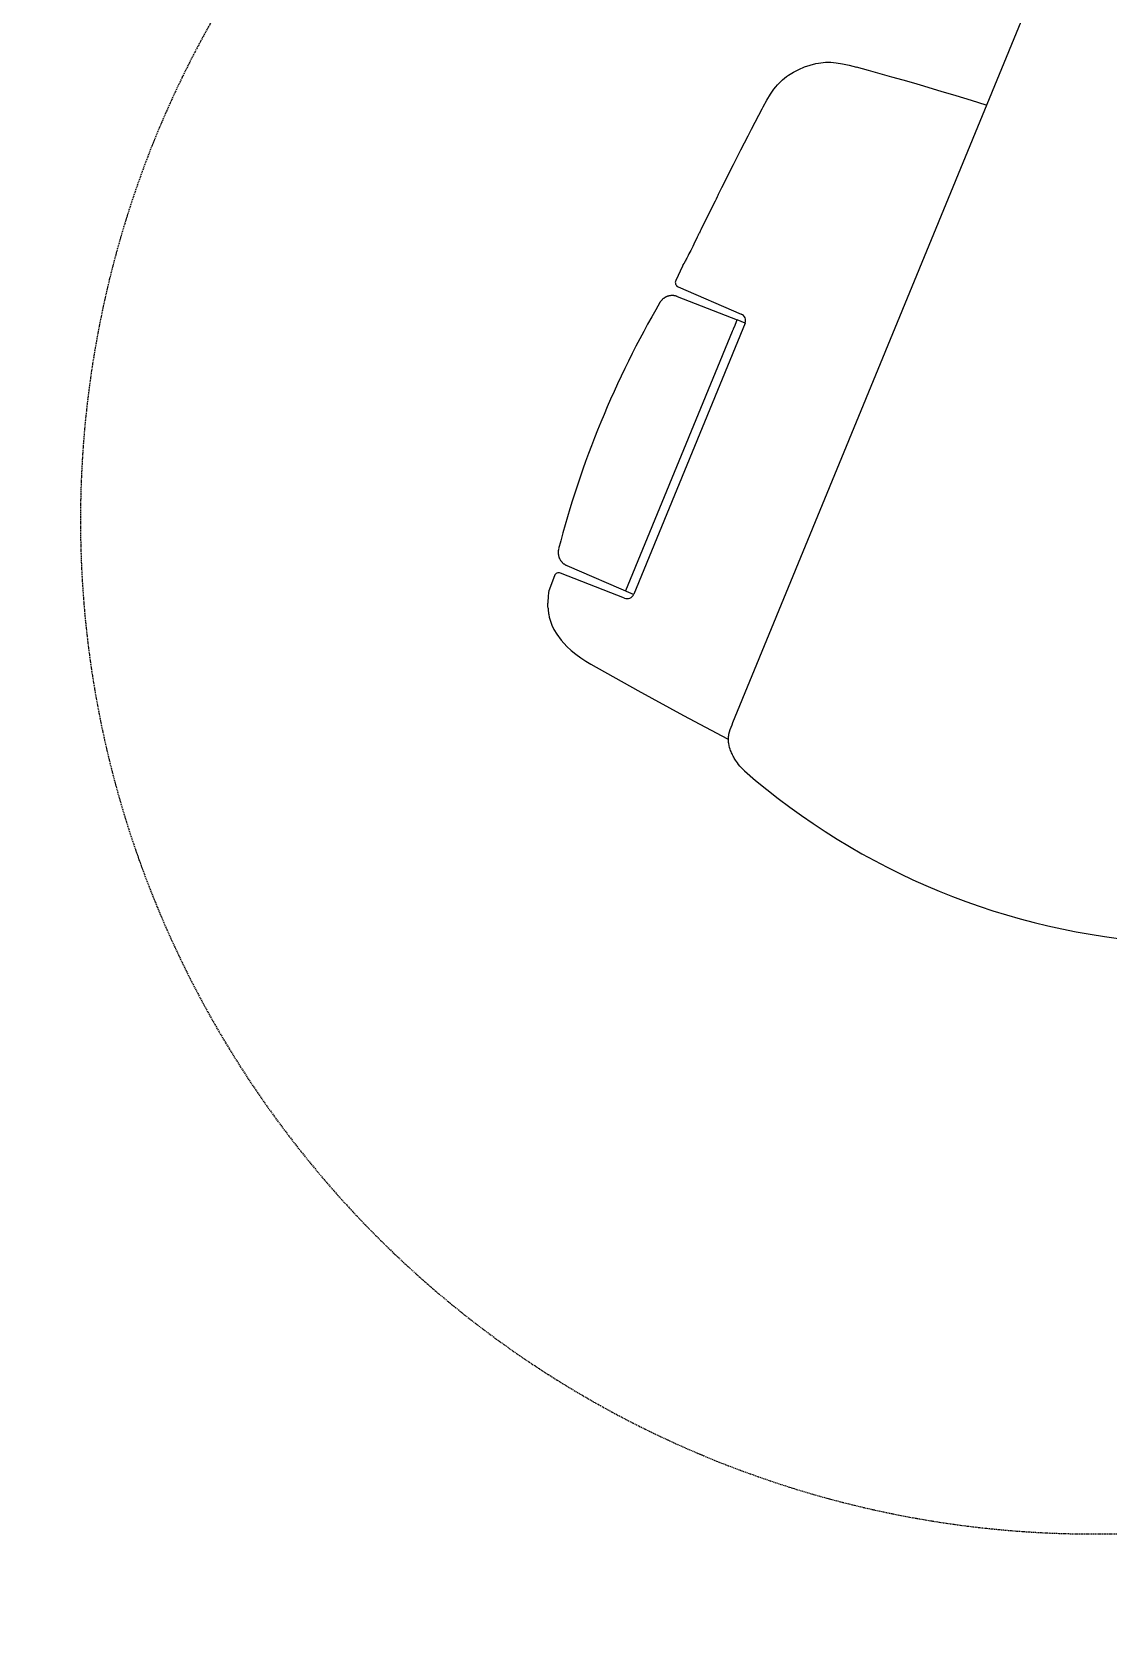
# Model space of a CAD drawing. Header units: millimetres. Extents: x -6176 to 11988, y -1403 to 10916.
# Drawn here: x -4810 to -4354, y 492 to 1170 of the extents above; entities that cross this region are included whole.
import ezdxf

# ---------------------------------------------------------------- set-up
doc = ezdxf.new("R2010")
doc.units = ezdxf.units.MM
doc.linetypes.add('DASHED', pattern=[0.75, 0.5, -0.25])

# ---------------------------------------------------------------- blocks, each defined once
blk = doc.blocks.new('0125')
at = {"color": 0, "linetype": 'DASHED'}
blk.add_ellipse((0, 0), major_axis=(-163.41, -397.41), ratio=1, start_param=3.686045, end_param=8.850473, dxfattribs=at)
at = {"color": 0}
for points in [[(-153.03, -85.81), (-153.03, -85.81), (58.62, 428.92), (58.62, 428.92)], [(-167.6, 121.07), (-167.6, 121.07), (-167.33, 121.62), (-167.33, 121.62)], [(-173.8, 108.74), (-173.8, 108.74), (-173.77, 108.79), (-173.77, 108.79)], [(-174.49, 107.62), (-174.49, 107.62), (-177.3, 101.55), (-177.3, 101.55)], [(-174.44, 107.71), (-174.44, 107.71), (-174.49, 107.62), (-174.49, 107.62)], [(-174.33, 107.92), (-174.33, 107.92), (-174.44, 107.71), (-174.44, 107.71)], [(-174.22, 108.12), (-174.22, 108.12), (-174.33, 107.92), (-174.33, 107.92)], [(-176.28, 98.87), (-176.28, 98.87), (-149.49, 87.31), (-149.49, 87.31)], [(-184.02, 92.18), (-202.85, 60.02), (-217.71, 23.89), (-226.95, -12.21)], [(-176.64, 94.74), (-176.64, 94.74), (-151.21, 84.8), (-151.21, 84.8)], [(-147.91, 83.41), (-147.91, 83.41), (-195.13, -31.42), (-195.13, -31.42)], [(-152.48, 81.97), (-152.48, 81.97), (-152.48, 81.96), (-152.48, 81.96)], [(-152.39, 81.92), (-152.39, 81.92), (-152.42, 81.94), (-152.42, 81.94)], [(-152.39, 81.92), (-152.39, 81.92), (-151.21, 84.8), (-151.21, 84.8)], [(-147.88, 83.5), (-147.88, 83.5), (-151.21, 84.8), (-151.21, 84.8)], [(-147.91, 83.41), (-147.29, 84.93), (-147.99, 86.66), (-149.49, 87.31)], [(-198.4, -29.79), (-198.4, -29.79), (-153.21, 80.1), (-153.21, 80.1)], [(-195.16, -31.5), (-195.16, -31.5), (-223.36, -19.33), (-223.36, -19.33)], [(-228.76, -23.64), (-228.76, -23.64), (-231.06, -30.03), (-231.06, -30.03)], [(-198.99, -33.07), (-198.99, -33.07), (-226.15, -22.46), (-226.15, -22.46)], [(-231.42, -32.92), (-231.42, -32.92), (-231.44, -33.27), (-231.44, -33.27)], [(-231.34, -31.76), (-231.34, -31.76), (-231.42, -32.87), (-231.42, -32.87)], [(-231.42, -32.88), (-231.42, -32.88), (-231.42, -32.93), (-231.42, -32.93)], [(-231.31, -31.3), (-231.31, -31.3), (-231.34, -31.76), (-231.34, -31.76)], [(-231.28, -30.94), (-231.28, -30.94), (-231.28, -30.99), (-231.28, -30.99)], [(-231.25, -30.73), (-231.25, -30.73), (-231.27, -30.91), (-231.27, -30.91)], [(-231.27, -30.91), (-231.27, -30.91), (-231.27, -30.92), (-231.27, -30.92)], [(-231.2, -30.51), (-231.2, -30.51), (-231.25, -30.73), (-231.25, -30.73)], [(-198.99, -33.07), (-197.47, -33.67), (-195.75, -32.93), (-195.13, -31.42)], [(-197.26, -27.21), (-197.26, -27.21), (-197.29, -27.2), (-197.29, -27.2)], [(-231.51, -35.18), (-231.51, -35.18), (-231.51, -35.22), (-231.51, -35.22)], [(-214.68, -60.26), (-214.68, -60.26), (-213.95, -60.69), (-213.95, -60.69)], [(-213.95, -60.69), (-213.95, -60.69), (-213.23, -61.11), (-213.23, -61.11)], [(-148.08, -106.34), (-98.71, -149.35), (-36.55, -174.91), (28.79, -179.06)]]:
    blk.add_open_spline(points, degree=3, dxfattribs=at)
for points, knots in [([(-140.31, 174.88), (-140.31, 174.88), (-140.2, 175.09), (-140.2, 175.09), (-140.2, 175.09), (-140.2, 175.09), (-138.63, 177.99), (-138.63, 177.99), (-138.63, 177.99), (-138.63, 177.99), (-137.12, 180.52), (-137.12, 180.52), (-137.12, 180.52), (-137.12, 180.52), (-135.64, 182.65), (-135.64, 182.65), (-135.64, 182.65), (-135.64, 182.65), (-134.89, 183.6), (-134.89, 183.6), (-134.89, 183.6), (-134.89, 183.6), (-134.2, 184.41), (-134.2, 184.41), (-134.2, 184.41), (-134.2, 184.41), (-133.45, 185.22), (-133.45, 185.22), (-133.45, 185.22), (-133.45, 185.22), (-132.75, 185.91), (-132.75, 185.91), (-132.75, 185.91), (-132.75, 185.91), (-131.97, 186.63), (-131.97, 186.63), (-131.97, 186.63), (-131.97, 186.63), (-131.21, 187.26), (-131.21, 187.26), (-131.21, 187.26), (-131.21, 187.26), (-130.33, 187.94), (-130.33, 187.94), (-130.33, 187.94), (-130.33, 187.94), (-129.46, 188.56), (-129.46, 188.56), (-129.46, 188.56), (-129.46, 188.56), (-127.42, 189.82), (-127.42, 189.82)], [0, 0, 0, 0, 0.076923, 0.076923, 0.076923, 0.076923, 0.153846, 0.153846, 0.153846, 0.153846, 0.230769, 0.230769, 0.230769, 0.230769, 0.307692, 0.307692, 0.307692, 0.307692, 0.384615, 0.384615, 0.384615, 0.384615, 0.461538, 0.461538, 0.461538, 0.461538, 0.538462, 0.538462, 0.538462, 0.538462, 0.615385, 0.615385, 0.615385, 0.615385, 0.692308, 0.692308, 0.692308, 0.692308, 0.769231, 0.769231, 0.769231, 0.769231, 0.846154, 0.846154, 0.846154, 0.846154, 0.923077, 0.923077, 0.923077, 0.923077, 1, 1, 1, 1]), ([(-127.42, 189.82), (-127.42, 189.82), (-125.14, 191.01), (-125.14, 191.01), (-125.14, 191.01), (-125.14, 191.01), (-122.72, 192.04), (-122.72, 192.04), (-122.72, 192.04), (-122.72, 192.04), (-120.29, 192.87), (-120.29, 192.87), (-120.29, 192.87), (-120.29, 192.87), (-117.96, 193.47), (-117.96, 193.47), (-117.96, 193.47), (-117.96, 193.47), (-116.82, 193.68), (-116.82, 193.68), (-116.82, 193.68), (-116.82, 193.68), (-115.8, 193.83), (-115.8, 193.83), (-115.8, 193.83), (-115.8, 193.83), (-114.72, 193.95), (-114.72, 193.95), (-114.72, 193.95), (-114.72, 193.95), (-113.73, 194.02), (-113.73, 194.02), (-113.73, 194.02), (-113.73, 194.02), (-112.63, 194.04), (-112.63, 194.04), (-112.63, 194.04), (-112.63, 194.04), (-111.59, 194.02), (-111.59, 194.02), (-111.59, 194.02), (-111.59, 194.02), (-109.26, 193.84), (-109.26, 193.84), (-109.26, 193.84), (-109.26, 193.84), (-106.63, 193.42), (-106.63, 193.42), (-106.63, 193.42), (-106.63, 193.42), (-103.69, 192.76), (-103.69, 192.76), (-103.69, 192.76), (-103.69, 192.76), (-100.68, 191.97), (-100.68, 191.97)], [0, 0, 0, 0, 0.071429, 0.071429, 0.071429, 0.071429, 0.142857, 0.142857, 0.142857, 0.142857, 0.214286, 0.214286, 0.214286, 0.214286, 0.285714, 0.285714, 0.285714, 0.285714, 0.357143, 0.357143, 0.357143, 0.357143, 0.428571, 0.428571, 0.428571, 0.428571, 0.5, 0.5, 0.5, 0.5, 0.571429, 0.571429, 0.571429, 0.571429, 0.642857, 0.642857, 0.642857, 0.642857, 0.714286, 0.714286, 0.714286, 0.714286, 0.785714, 0.785714, 0.785714, 0.785714, 0.857143, 0.857143, 0.857143, 0.857143, 0.928571, 0.928571, 0.928571, 0.928571, 1, 1, 1, 1]), ([(-64.79, 181.68), (-64.79, 181.68), (-68.05, 182.66), (-68.05, 182.66), (-68.05, 182.66), (-68.05, 182.66), (-72.08, 183.85), (-72.08, 183.85), (-72.08, 183.85), (-72.08, 183.85), (-76.38, 185.11), (-76.38, 185.11), (-76.38, 185.11), (-76.38, 185.11), (-80.88, 186.41), (-80.88, 186.41), (-80.88, 186.41), (-80.88, 186.41), (-85.6, 187.76), (-85.6, 187.76), (-85.6, 187.76), (-85.6, 187.76), (-90.55, 189.16), (-90.55, 189.16), (-90.55, 189.16), (-90.55, 189.16), (-95.63, 190.58), (-95.63, 190.58), (-95.63, 190.58), (-95.63, 190.58), (-100.68, 191.97), (-100.68, 191.97)], [0, 0, 0, 0, 0.125, 0.125, 0.125, 0.125, 0.25, 0.25, 0.25, 0.25, 0.375, 0.375, 0.375, 0.375, 0.5, 0.5, 0.5, 0.5, 0.625, 0.625, 0.625, 0.625, 0.75, 0.75, 0.75, 0.75, 0.875, 0.875, 0.875, 0.875, 1, 1, 1, 1]), ([(-45.66, 175.83), (-45.66, 175.83), (-51.94, 177.78), (-51.94, 177.78), (-51.94, 177.78), (-51.94, 177.78), (-58.35, 179.74), (-58.35, 179.74), (-58.35, 179.74), (-58.35, 179.74), (-64.79, 181.68), (-64.79, 181.68)], [0, 0, 0, 0, 0.333333, 0.333333, 0.333333, 0.333333, 0.666667, 0.666667, 0.666667, 0.666667, 1, 1, 1, 1]), ([(-159.34, 137.79), (-159.34, 137.79), (-157.72, 141.01), (-157.72, 141.01), (-157.72, 141.01), (-157.72, 141.01), (-156.1, 144.24), (-156.1, 144.24), (-156.1, 144.24), (-156.1, 144.24), (-154.48, 147.46), (-154.48, 147.46), (-154.48, 147.46), (-154.48, 147.46), (-152.85, 150.68), (-152.85, 150.68), (-152.85, 150.68), (-152.85, 150.68), (-151.24, 153.83), (-151.24, 153.83), (-151.24, 153.83), (-151.24, 153.83), (-149.67, 156.9), (-149.67, 156.9), (-149.67, 156.9), (-149.67, 156.9), (-148.14, 159.88), (-148.14, 159.88), (-148.14, 159.88), (-148.14, 159.88), (-146.63, 162.79), (-146.63, 162.79), (-146.63, 162.79), (-146.63, 162.79), (-145.13, 165.68), (-145.13, 165.68), (-145.13, 165.68), (-145.13, 165.68), (-143.6, 168.61), (-143.6, 168.61), (-143.6, 168.61), (-143.6, 168.61), (-142.07, 171.54), (-142.07, 171.54), (-142.07, 171.54), (-142.07, 171.54), (-140.6, 174.33), (-140.6, 174.33), (-140.6, 174.33), (-140.6, 174.33), (-140.31, 174.88), (-140.31, 174.88)], [0, 0, 0, 0, 0.076923, 0.076923, 0.076923, 0.076923, 0.153846, 0.153846, 0.153846, 0.153846, 0.230769, 0.230769, 0.230769, 0.230769, 0.307692, 0.307692, 0.307692, 0.307692, 0.384615, 0.384615, 0.384615, 0.384615, 0.461538, 0.461538, 0.461538, 0.461538, 0.538462, 0.538462, 0.538462, 0.538462, 0.615385, 0.615385, 0.615385, 0.615385, 0.692308, 0.692308, 0.692308, 0.692308, 0.769231, 0.769231, 0.769231, 0.769231, 0.846154, 0.846154, 0.846154, 0.846154, 0.923077, 0.923077, 0.923077, 0.923077, 1, 1, 1, 1]), ([(-159.34, 137.79), (-159.34, 137.79), (-159.77, 136.93), (-159.77, 136.93), (-159.77, 136.93), (-159.77, 136.93), (-160.19, 136.07), (-160.19, 136.07), (-160.19, 136.07), (-160.19, 136.07), (-160.61, 135.23), (-160.61, 135.23)], [0, 0, 0, 0, 0.333333, 0.333333, 0.333333, 0.333333, 0.666667, 0.666667, 0.666667, 0.666667, 1, 1, 1, 1]), ([(-160.61, 135.23), (-160.61, 135.23), (-162.15, 132.13), (-162.15, 132.13), (-162.15, 132.13), (-162.15, 132.13), (-166.68, 122.96), (-166.68, 122.96)], [0, 0, 0, 0, 0.5, 0.5, 0.5, 0.5, 1, 1, 1, 1]), ([(-166.68, 122.96), (-166.68, 122.96), (-166.9, 122.5), (-166.9, 122.5), (-166.9, 122.5), (-166.9, 122.5), (-167.12, 122.06), (-167.12, 122.06), (-167.12, 122.06), (-167.12, 122.06), (-167.33, 121.62), (-167.33, 121.62)], [0, 0, 0, 0, 0.333333, 0.333333, 0.333333, 0.333333, 0.666667, 0.666667, 0.666667, 0.666667, 1, 1, 1, 1]), ([(-167.6, 121.07), (-167.6, 121.07), (-168.16, 119.93), (-168.16, 119.93), (-168.16, 119.93), (-168.16, 119.93), (-168.68, 118.89), (-168.68, 118.89), (-168.68, 118.89), (-168.68, 118.89), (-169.17, 117.88), (-169.17, 117.88), (-169.17, 117.88), (-169.17, 117.88), (-169.65, 116.91), (-169.65, 116.91), (-169.65, 116.91), (-169.65, 116.91), (-170.1, 115.98), (-170.1, 115.98), (-170.1, 115.98), (-170.1, 115.98), (-170.54, 115.11), (-170.54, 115.11), (-170.54, 115.11), (-170.54, 115.11), (-170.95, 114.28), (-170.95, 114.28), (-170.95, 114.28), (-170.95, 114.28), (-171.34, 113.51), (-171.34, 113.51), (-171.34, 113.51), (-171.34, 113.51), (-171.69, 112.79), (-171.69, 112.79), (-171.69, 112.79), (-171.69, 112.79), (-172.02, 112.13), (-172.02, 112.13), (-172.02, 112.13), (-172.02, 112.13), (-172.32, 111.54), (-172.32, 111.54), (-172.32, 111.54), (-172.32, 111.54), (-172.59, 111.01), (-172.59, 111.01), (-172.59, 111.01), (-172.59, 111.01), (-172.83, 110.55), (-172.83, 110.55), (-172.83, 110.55), (-172.83, 110.55), (-173.04, 110.14), (-173.04, 110.14), (-173.04, 110.14), (-173.04, 110.14), (-173.23, 109.79), (-173.23, 109.79), (-173.23, 109.79), (-173.23, 109.79), (-173.38, 109.5), (-173.38, 109.5), (-173.38, 109.5), (-173.38, 109.5), (-173.52, 109.24), (-173.52, 109.24), (-173.52, 109.24), (-173.52, 109.24), (-173.64, 109.03), (-173.64, 109.03), (-173.64, 109.03), (-173.64, 109.03), (-173.73, 108.86), (-173.73, 108.86), (-173.73, 108.86), (-173.73, 108.86), (-173.82, 108.71), (-173.82, 108.71), (-173.82, 108.71), (-173.82, 108.71), (-173.86, 108.64), (-173.86, 108.64)], [0, 0, 0, 0, 0.047619, 0.047619, 0.047619, 0.047619, 0.095238, 0.095238, 0.095238, 0.095238, 0.142857, 0.142857, 0.142857, 0.142857, 0.190476, 0.190476, 0.190476, 0.190476, 0.238095, 0.238095, 0.238095, 0.238095, 0.285714, 0.285714, 0.285714, 0.285714, 0.333333, 0.333333, 0.333333, 0.333333, 0.380952, 0.380952, 0.380952, 0.380952, 0.428571, 0.428571, 0.428571, 0.428571, 0.47619, 0.47619, 0.47619, 0.47619, 0.52381, 0.52381, 0.52381, 0.52381, 0.571429, 0.571429, 0.571429, 0.571429, 0.619048, 0.619048, 0.619048, 0.619048, 0.666667, 0.666667, 0.666667, 0.666667, 0.714286, 0.714286, 0.714286, 0.714286, 0.761905, 0.761905, 0.761905, 0.761905, 0.809524, 0.809524, 0.809524, 0.809524, 0.857143, 0.857143, 0.857143, 0.857143, 0.904762, 0.904762, 0.904762, 0.904762, 0.952381, 0.952381, 0.952381, 0.952381, 1, 1, 1, 1]), ([(-173.99, 108.43), (-173.99, 108.43), (-174.09, 108.29), (-174.09, 108.29), (-174.09, 108.29), (-174.09, 108.29), (-174.22, 108.12), (-174.22, 108.12)], [0, 0, 0, 0, 0.5, 0.5, 0.5, 0.5, 1, 1, 1, 1]), ([(-174.12, 108.22), (-174.12, 108.22), (-174.02, 108.37), (-174.02, 108.37), (-174.02, 108.37), (-174.02, 108.37), (-173.95, 108.48), (-173.95, 108.48), (-173.95, 108.48), (-173.95, 108.48), (-173.88, 108.6), (-173.88, 108.6), (-173.88, 108.6), (-173.88, 108.6), (-173.8, 108.74), (-173.8, 108.74)], [0, 0, 0, 0, 0.25, 0.25, 0.25, 0.25, 0.5, 0.5, 0.5, 0.5, 0.75, 0.75, 0.75, 0.75, 1, 1, 1, 1]), ([(-173.94, 108.51), (-173.94, 108.51), (-173.99, 108.44), (-173.99, 108.44), (-173.99, 108.44), (-173.99, 108.44), (-173.98, 108.45), (-173.98, 108.45)], [0, 0, 0, 0, 0.5, 0.5, 0.5, 0.5, 1, 1, 1, 1]), ([(-173.86, 108.64), (-173.86, 108.64), (-173.88, 108.6), (-173.88, 108.6), (-173.88, 108.6), (-173.88, 108.6), (-173.94, 108.51), (-173.94, 108.51)], [0, 0, 0, 0, 0.5, 0.5, 0.5, 0.5, 1, 1, 1, 1]), ([(-173.77, 108.79), (-173.77, 108.79), (-173.71, 108.9), (-173.71, 108.9), (-173.71, 108.9), (-173.71, 108.9), (-173.68, 108.95), (-173.68, 108.95)], [0, 0, 0, 0, 0.5, 0.5, 0.5, 0.5, 1, 1, 1, 1]), ([(-176.64, 94.74), (-176.64, 94.74), (-176.82, 94.81), (-176.82, 94.81), (-176.82, 94.81), (-176.82, 94.81), (-177, 94.87), (-177, 94.87), (-177, 94.87), (-177, 94.87), (-177.18, 94.92), (-177.18, 94.92), (-177.18, 94.92), (-177.18, 94.92), (-177.37, 94.97), (-177.37, 94.97), (-177.37, 94.97), (-177.37, 94.97), (-177.55, 95.02), (-177.55, 95.02), (-177.55, 95.02), (-177.55, 95.02), (-177.74, 95.05), (-177.74, 95.05), (-177.74, 95.05), (-177.74, 95.05), (-177.93, 95.09), (-177.93, 95.09), (-177.93, 95.09), (-177.93, 95.09), (-178.11, 95.11), (-178.11, 95.11), (-178.11, 95.11), (-178.11, 95.11), (-178.3, 95.13), (-178.3, 95.13), (-178.3, 95.13), (-178.3, 95.13), (-178.49, 95.14), (-178.49, 95.14), (-178.49, 95.14), (-178.49, 95.14), (-178.68, 95.15), (-178.68, 95.15), (-178.68, 95.15), (-178.68, 95.15), (-178.87, 95.15), (-178.87, 95.15), (-178.87, 95.15), (-178.87, 95.15), (-179.06, 95.15), (-179.06, 95.15), (-179.06, 95.15), (-179.06, 95.15), (-179.25, 95.14), (-179.25, 95.14), (-179.25, 95.14), (-179.25, 95.14), (-179.44, 95.12), (-179.44, 95.12), (-179.44, 95.12), (-179.44, 95.12), (-179.63, 95.1), (-179.63, 95.1), (-179.63, 95.1), (-179.63, 95.1), (-179.82, 95.07), (-179.82, 95.07), (-179.82, 95.07), (-179.82, 95.07), (-180, 95.04), (-180, 95.04), (-180, 95.04), (-180, 95.04), (-180.19, 95), (-180.19, 95), (-180.19, 95), (-180.19, 95), (-180.37, 94.95), (-180.37, 94.95), (-180.37, 94.95), (-180.37, 94.95), (-180.55, 94.9), (-180.55, 94.9), (-180.55, 94.9), (-180.55, 94.9), (-180.74, 94.84), (-180.74, 94.84), (-180.74, 94.84), (-180.74, 94.84), (-180.92, 94.78), (-180.92, 94.78), (-180.92, 94.78), (-180.92, 94.78), (-181.09, 94.71), (-181.09, 94.71), (-181.09, 94.71), (-181.09, 94.71), (-181.27, 94.64), (-181.27, 94.64), (-181.27, 94.64), (-181.27, 94.64), (-181.44, 94.56), (-181.44, 94.56), (-181.44, 94.56), (-181.44, 94.56), (-181.61, 94.47), (-181.61, 94.47), (-181.61, 94.47), (-181.61, 94.47), (-181.78, 94.38), (-181.78, 94.38), (-181.78, 94.38), (-181.78, 94.38), (-181.94, 94.28), (-181.94, 94.28), (-181.94, 94.28), (-181.94, 94.28), (-182.1, 94.18), (-182.1, 94.18), (-182.1, 94.18), (-182.1, 94.18), (-182.26, 94.08), (-182.26, 94.08), (-182.26, 94.08), (-182.26, 94.08), (-182.41, 93.97), (-182.41, 93.97), (-182.41, 93.97), (-182.41, 93.97), (-182.56, 93.85), (-182.56, 93.85), (-182.56, 93.85), (-182.56, 93.85), (-182.71, 93.73), (-182.71, 93.73), (-182.71, 93.73), (-182.71, 93.73), (-182.85, 93.61), (-182.85, 93.61), (-182.85, 93.61), (-182.85, 93.61), (-182.99, 93.48), (-182.99, 93.48), (-182.99, 93.48), (-182.99, 93.48), (-183.12, 93.34), (-183.12, 93.34), (-183.12, 93.34), (-183.12, 93.34), (-183.25, 93.2), (-183.25, 93.2), (-183.25, 93.2), (-183.25, 93.2), (-183.38, 93.06), (-183.38, 93.06), (-183.38, 93.06), (-183.38, 93.06), (-183.5, 92.92), (-183.5, 92.92), (-183.5, 92.92), (-183.5, 92.92), (-183.62, 92.77), (-183.62, 92.77), (-183.62, 92.77), (-183.62, 92.77), (-183.73, 92.61), (-183.73, 92.61), (-183.73, 92.61), (-183.73, 92.61), (-183.84, 92.46), (-183.84, 92.46), (-183.84, 92.46), (-183.84, 92.46), (-183.94, 92.3), (-183.94, 92.3), (-183.94, 92.3), (-183.94, 92.3), (-184, 92.2), (-184, 92.2)], [0, 0, 0, 0, 0.022222, 0.022222, 0.022222, 0.022222, 0.044444, 0.044444, 0.044444, 0.044444, 0.066667, 0.066667, 0.066667, 0.066667, 0.088889, 0.088889, 0.088889, 0.088889, 0.111111, 0.111111, 0.111111, 0.111111, 0.133333, 0.133333, 0.133333, 0.133333, 0.155556, 0.155556, 0.155556, 0.155556, 0.177778, 0.177778, 0.177778, 0.177778, 0.2, 0.2, 0.2, 0.2, 0.222222, 0.222222, 0.222222, 0.222222, 0.244444, 0.244444, 0.244444, 0.244444, 0.266667, 0.266667, 0.266667, 0.266667, 0.288889, 0.288889, 0.288889, 0.288889, 0.311111, 0.311111, 0.311111, 0.311111, 0.333333, 0.333333, 0.333333, 0.333333, 0.355556, 0.355556, 0.355556, 0.355556, 0.377778, 0.377778, 0.377778, 0.377778, 0.4, 0.4, 0.4, 0.4, 0.422222, 0.422222, 0.422222, 0.422222, 0.444444, 0.444444, 0.444444, 0.444444, 0.466667, 0.466667, 0.466667, 0.466667, 0.488889, 0.488889, 0.488889, 0.488889, 0.511111, 0.511111, 0.511111, 0.511111, 0.533333, 0.533333, 0.533333, 0.533333, 0.555556, 0.555556, 0.555556, 0.555556, 0.577778, 0.577778, 0.577778, 0.577778, 0.6, 0.6, 0.6, 0.6, 0.622222, 0.622222, 0.622222, 0.622222, 0.644444, 0.644444, 0.644444, 0.644444, 0.666667, 0.666667, 0.666667, 0.666667, 0.688889, 0.688889, 0.688889, 0.688889, 0.711111, 0.711111, 0.711111, 0.711111, 0.733333, 0.733333, 0.733333, 0.733333, 0.755556, 0.755556, 0.755556, 0.755556, 0.777778, 0.777778, 0.777778, 0.777778, 0.8, 0.8, 0.8, 0.8, 0.822222, 0.822222, 0.822222, 0.822222, 0.844444, 0.844444, 0.844444, 0.844444, 0.866667, 0.866667, 0.866667, 0.866667, 0.888889, 0.888889, 0.888889, 0.888889, 0.911111, 0.911111, 0.911111, 0.911111, 0.933333, 0.933333, 0.933333, 0.933333, 0.955556, 0.955556, 0.955556, 0.955556, 0.977778, 0.977778, 0.977778, 0.977778, 1, 1, 1, 1]), ([(-177.3, 101.55), (-177.53, 101.06), (-177.55, 100.5), (-177.35, 100), (-177.35, 100), (-177.16, 99.49), (-176.77, 99.09), (-176.28, 98.87)], [0, 0, 0, 0, 0.5, 0.5, 0.5, 0.5, 1, 1, 1, 1]), ([(-153.21, 80.1), (-153.21, 80.1), (-153.12, 80.32), (-153.12, 80.32), (-153.12, 80.32), (-153.12, 80.32), (-153.03, 80.54), (-153.03, 80.54), (-153.03, 80.54), (-153.03, 80.54), (-152.94, 80.75), (-152.94, 80.75), (-152.94, 80.75), (-152.94, 80.75), (-152.86, 80.95), (-152.86, 80.95), (-152.86, 80.95), (-152.86, 80.95), (-152.78, 81.15), (-152.78, 81.15), (-152.78, 81.15), (-152.78, 81.15), (-152.7, 81.32), (-152.7, 81.32), (-152.7, 81.32), (-152.7, 81.32), (-152.63, 81.48), (-152.63, 81.48), (-152.63, 81.48), (-152.63, 81.48), (-152.57, 81.61), (-152.57, 81.61), (-152.57, 81.61), (-152.57, 81.61), (-152.52, 81.73), (-152.52, 81.73), (-152.52, 81.73), (-152.52, 81.73), (-152.48, 81.82), (-152.48, 81.82), (-152.48, 81.82), (-152.48, 81.82), (-152.45, 81.89), (-152.45, 81.89), (-152.45, 81.89), (-152.45, 81.89), (-152.43, 81.92), (-152.43, 81.92), (-152.43, 81.92), (-152.43, 81.92), (-152.42, 81.94), (-152.42, 81.94)], [0, 0, 0, 0, 0.076923, 0.076923, 0.076923, 0.076923, 0.153846, 0.153846, 0.153846, 0.153846, 0.230769, 0.230769, 0.230769, 0.230769, 0.307692, 0.307692, 0.307692, 0.307692, 0.384615, 0.384615, 0.384615, 0.384615, 0.461538, 0.461538, 0.461538, 0.461538, 0.538462, 0.538462, 0.538462, 0.538462, 0.615385, 0.615385, 0.615385, 0.615385, 0.692308, 0.692308, 0.692308, 0.692308, 0.769231, 0.769231, 0.769231, 0.769231, 0.846154, 0.846154, 0.846154, 0.846154, 0.923077, 0.923077, 0.923077, 0.923077, 1, 1, 1, 1]), ([(-226.96, -12.27), (-226.96, -12.27), (-226.98, -12.39), (-226.98, -12.39), (-226.98, -12.39), (-226.98, -12.39), (-227.02, -12.57), (-227.02, -12.57), (-227.02, -12.57), (-227.02, -12.57), (-227.06, -12.76), (-227.06, -12.76), (-227.06, -12.76), (-227.06, -12.76), (-227.09, -12.95), (-227.09, -12.95), (-227.09, -12.95), (-227.09, -12.95), (-227.11, -13.14), (-227.11, -13.14), (-227.11, -13.14), (-227.11, -13.14), (-227.13, -13.33), (-227.13, -13.33), (-227.13, -13.33), (-227.13, -13.33), (-227.14, -13.51), (-227.14, -13.51), (-227.14, -13.51), (-227.14, -13.51), (-227.14, -13.7), (-227.14, -13.7), (-227.14, -13.7), (-227.14, -13.7), (-227.14, -13.89), (-227.14, -13.89), (-227.14, -13.89), (-227.14, -13.89), (-227.13, -14.08), (-227.13, -14.08), (-227.13, -14.08), (-227.13, -14.08), (-227.12, -14.27), (-227.12, -14.27), (-227.12, -14.27), (-227.12, -14.27), (-227.1, -14.46), (-227.1, -14.46), (-227.1, -14.46), (-227.1, -14.46), (-227.07, -14.65), (-227.07, -14.65), (-227.07, -14.65), (-227.07, -14.65), (-227.04, -14.84), (-227.04, -14.84), (-227.04, -14.84), (-227.04, -14.84), (-227, -15.02), (-227, -15.02), (-227, -15.02), (-227, -15.02), (-226.96, -15.21), (-226.96, -15.21), (-226.96, -15.21), (-226.96, -15.21), (-226.91, -15.39), (-226.91, -15.39), (-226.91, -15.39), (-226.91, -15.39), (-226.86, -15.57), (-226.86, -15.57), (-226.86, -15.57), (-226.86, -15.57), (-226.8, -15.75), (-226.8, -15.75), (-226.8, -15.75), (-226.8, -15.75), (-226.73, -15.93), (-226.73, -15.93), (-226.73, -15.93), (-226.73, -15.93), (-226.66, -16.11), (-226.66, -16.11), (-226.66, -16.11), (-226.66, -16.11), (-226.58, -16.28), (-226.58, -16.28), (-226.58, -16.28), (-226.58, -16.28), (-226.5, -16.45), (-226.5, -16.45), (-226.5, -16.45), (-226.5, -16.45), (-226.41, -16.62), (-226.41, -16.62), (-226.41, -16.62), (-226.41, -16.62), (-226.32, -16.79), (-226.32, -16.79), (-226.32, -16.79), (-226.32, -16.79), (-226.22, -16.95), (-226.22, -16.95), (-226.22, -16.95), (-226.22, -16.95), (-226.11, -17.11), (-226.11, -17.11), (-226.11, -17.11), (-226.11, -17.11), (-226, -17.26), (-226, -17.26), (-226, -17.26), (-226, -17.26), (-225.89, -17.42), (-225.89, -17.42), (-225.89, -17.42), (-225.89, -17.42), (-225.77, -17.56), (-225.77, -17.56), (-225.77, -17.56), (-225.77, -17.56), (-225.65, -17.71), (-225.65, -17.71), (-225.65, -17.71), (-225.65, -17.71), (-225.52, -17.85), (-225.52, -17.85), (-225.52, -17.85), (-225.52, -17.85), (-225.39, -17.99), (-225.39, -17.99), (-225.39, -17.99), (-225.39, -17.99), (-225.25, -18.12), (-225.25, -18.12), (-225.25, -18.12), (-225.25, -18.12), (-225.11, -18.25), (-225.11, -18.25), (-225.11, -18.25), (-225.11, -18.25), (-224.97, -18.37), (-224.97, -18.37), (-224.97, -18.37), (-224.97, -18.37), (-224.82, -18.49), (-224.82, -18.49), (-224.82, -18.49), (-224.82, -18.49), (-224.67, -18.6), (-224.67, -18.6), (-224.67, -18.6), (-224.67, -18.6), (-224.51, -18.71), (-224.51, -18.71), (-224.51, -18.71), (-224.51, -18.71), (-224.36, -18.82), (-224.36, -18.82), (-224.36, -18.82), (-224.36, -18.82), (-224.19, -18.91), (-224.19, -18.91), (-224.19, -18.91), (-224.19, -18.91), (-224.03, -19.01), (-224.03, -19.01), (-224.03, -19.01), (-224.03, -19.01), (-223.86, -19.1), (-223.86, -19.1), (-223.86, -19.1), (-223.86, -19.1), (-223.69, -19.18), (-223.69, -19.18), (-223.69, -19.18), (-223.69, -19.18), (-223.52, -19.26), (-223.52, -19.26)], [0, 0, 0, 0, 0.022222, 0.022222, 0.022222, 0.022222, 0.044444, 0.044444, 0.044444, 0.044444, 0.066667, 0.066667, 0.066667, 0.066667, 0.088889, 0.088889, 0.088889, 0.088889, 0.111111, 0.111111, 0.111111, 0.111111, 0.133333, 0.133333, 0.133333, 0.133333, 0.155556, 0.155556, 0.155556, 0.155556, 0.177778, 0.177778, 0.177778, 0.177778, 0.2, 0.2, 0.2, 0.2, 0.222222, 0.222222, 0.222222, 0.222222, 0.244444, 0.244444, 0.244444, 0.244444, 0.266667, 0.266667, 0.266667, 0.266667, 0.288889, 0.288889, 0.288889, 0.288889, 0.311111, 0.311111, 0.311111, 0.311111, 0.333333, 0.333333, 0.333333, 0.333333, 0.355556, 0.355556, 0.355556, 0.355556, 0.377778, 0.377778, 0.377778, 0.377778, 0.4, 0.4, 0.4, 0.4, 0.422222, 0.422222, 0.422222, 0.422222, 0.444444, 0.444444, 0.444444, 0.444444, 0.466667, 0.466667, 0.466667, 0.466667, 0.488889, 0.488889, 0.488889, 0.488889, 0.511111, 0.511111, 0.511111, 0.511111, 0.533333, 0.533333, 0.533333, 0.533333, 0.555556, 0.555556, 0.555556, 0.555556, 0.577778, 0.577778, 0.577778, 0.577778, 0.6, 0.6, 0.6, 0.6, 0.622222, 0.622222, 0.622222, 0.622222, 0.644444, 0.644444, 0.644444, 0.644444, 0.666667, 0.666667, 0.666667, 0.666667, 0.688889, 0.688889, 0.688889, 0.688889, 0.711111, 0.711111, 0.711111, 0.711111, 0.733333, 0.733333, 0.733333, 0.733333, 0.755556, 0.755556, 0.755556, 0.755556, 0.777778, 0.777778, 0.777778, 0.777778, 0.8, 0.8, 0.8, 0.8, 0.822222, 0.822222, 0.822222, 0.822222, 0.844444, 0.844444, 0.844444, 0.844444, 0.866667, 0.866667, 0.866667, 0.866667, 0.888889, 0.888889, 0.888889, 0.888889, 0.911111, 0.911111, 0.911111, 0.911111, 0.933333, 0.933333, 0.933333, 0.933333, 0.955556, 0.955556, 0.955556, 0.955556, 0.977778, 0.977778, 0.977778, 0.977778, 1, 1, 1, 1]), ([(-226.15, -22.46), (-226.65, -22.26), (-227.21, -22.28), (-227.7, -22.5), (-227.7, -22.5), (-228.19, -22.72), (-228.57, -23.13), (-228.76, -23.64)], [0, 0, 0, 0, 0.5, 0.5, 0.5, 0.5, 1, 1, 1, 1]), ([(-231.47, -33.85), (-231.47, -33.85), (-231.48, -34.16), (-231.48, -34.16), (-231.48, -34.16), (-231.48, -34.16), (-231.49, -34.49), (-231.49, -34.49)], [0, 0, 0, 0, 0.5, 0.5, 0.5, 0.5, 1, 1, 1, 1]), ([(-231.44, -33.27), (-231.44, -33.27), (-231.45, -33.55), (-231.45, -33.55), (-231.45, -33.55), (-231.45, -33.55), (-231.47, -33.85), (-231.47, -33.85)], [0, 0, 0, 0, 0.5, 0.5, 0.5, 0.5, 1, 1, 1, 1]), ([(-231.29, -31.09), (-231.29, -31.09), (-231.3, -31.15), (-231.3, -31.15), (-231.3, -31.15), (-231.3, -31.15), (-231.3, -31.22), (-231.3, -31.22), (-231.3, -31.22), (-231.3, -31.22), (-231.31, -31.3), (-231.31, -31.3)], [0, 0, 0, 0, 0.333333, 0.333333, 0.333333, 0.333333, 0.666667, 0.666667, 0.666667, 0.666667, 1, 1, 1, 1]), ([(-231.28, -30.99), (-231.28, -30.99), (-231.29, -31.04), (-231.29, -31.04), (-231.29, -31.04), (-231.29, -31.04), (-231.29, -31.09), (-231.29, -31.09)], [0, 0, 0, 0, 0.5, 0.5, 0.5, 0.5, 1, 1, 1, 1]), ([(-231.06, -30.03), (-231.06, -30.03), (-231.14, -30.28), (-231.14, -30.28), (-231.14, -30.28), (-231.14, -30.28), (-231.2, -30.51), (-231.2, -30.51)], [0, 0, 0, 0, 0.5, 0.5, 0.5, 0.5, 1, 1, 1, 1]), ([(-231.49, -34.49), (-231.49, -34.49), (-231.5, -34.82), (-231.5, -34.82), (-231.5, -34.82), (-231.5, -34.82), (-231.51, -35.18), (-231.51, -35.18)], [0, 0, 0, 0, 0.5, 0.5, 0.5, 0.5, 1, 1, 1, 1]), ([(-231.43, -37.31), (-231.43, -37.31), (-231.47, -36.6), (-231.47, -36.6), (-231.47, -36.6), (-231.47, -36.6), (-231.5, -35.9), (-231.5, -35.9), (-231.5, -35.9), (-231.5, -35.9), (-231.51, -35.22), (-231.51, -35.22)], [0, 0, 0, 0, 0.333333, 0.333333, 0.333333, 0.333333, 0.666667, 0.666667, 0.666667, 0.666667, 1, 1, 1, 1]), ([(-231.43, -37.31), (-231.43, -37.31), (-231.37, -38.08), (-231.37, -38.08), (-231.37, -38.08), (-231.37, -38.08), (-231.2, -39.53), (-231.2, -39.53), (-231.2, -39.53), (-231.2, -39.53), (-231.12, -40.02), (-231.12, -40.02)], [0, 0, 0, 0, 0.333333, 0.333333, 0.333333, 0.333333, 0.666667, 0.666667, 0.666667, 0.666667, 1, 1, 1, 1]), ([(-231.12, -40.02), (-231.12, -40.02), (-230.9, -41.13), (-230.9, -41.13), (-230.9, -41.13), (-230.9, -41.13), (-230.44, -42.82), (-230.44, -42.82), (-230.44, -42.82), (-230.44, -42.82), (-229.81, -44.51), (-229.81, -44.51), (-229.81, -44.51), (-229.81, -44.51), (-228.96, -46.31), (-228.96, -46.31), (-228.96, -46.31), (-228.96, -46.31), (-227.78, -48.3), (-227.78, -48.3)], [0, 0, 0, 0, 0.2, 0.2, 0.2, 0.2, 0.4, 0.4, 0.4, 0.4, 0.6, 0.6, 0.6, 0.6, 0.8, 0.8, 0.8, 0.8, 1, 1, 1, 1]), ([(-227.78, -48.3), (-227.78, -48.3), (-225.92, -50.84), (-225.92, -50.84), (-225.92, -50.84), (-225.92, -50.84), (-223.41, -53.58), (-223.41, -53.58)], [0, 0, 0, 0, 0.5, 0.5, 0.5, 0.5, 1, 1, 1, 1]), ([(-223.41, -53.58), (-223.41, -53.58), (-221.61, -55.23), (-221.61, -55.23), (-221.61, -55.23), (-221.61, -55.23), (-219.65, -56.85), (-219.65, -56.85), (-219.65, -56.85), (-219.65, -56.85), (-217.56, -58.38), (-217.56, -58.38), (-217.56, -58.38), (-217.56, -58.38), (-215.4, -59.81), (-215.4, -59.81), (-215.4, -59.81), (-215.4, -59.81), (-214.68, -60.26), (-214.68, -60.26)], [0, 0, 0, 0, 0.2, 0.2, 0.2, 0.2, 0.4, 0.4, 0.4, 0.4, 0.6, 0.6, 0.6, 0.6, 0.8, 0.8, 0.8, 0.8, 1, 1, 1, 1]), ([(-213.23, -61.11), (-213.23, -61.11), (-193.39, -72.26), (-193.39, -72.26), (-193.39, -72.26), (-193.39, -72.26), (-174.07, -82.77), (-174.07, -82.77), (-174.07, -82.77), (-174.07, -82.77), (-155.29, -92.66), (-155.29, -92.66)], [0, 0, 0, 0, 0.333333, 0.333333, 0.333333, 0.333333, 0.666667, 0.666667, 0.666667, 0.666667, 1, 1, 1, 1]), ([(-148.08, -106.34), (-148.08, -106.34), (-148.77, -105.7), (-148.77, -105.7), (-148.77, -105.7), (-148.77, -105.7), (-149.46, -104.99), (-149.46, -104.99), (-149.46, -104.99), (-149.46, -104.99), (-150.11, -104.25), (-150.11, -104.25), (-150.11, -104.25), (-150.11, -104.25), (-150.69, -103.55), (-150.69, -103.55), (-150.69, -103.55), (-150.69, -103.55), (-151.17, -102.9), (-151.17, -102.9), (-151.17, -102.9), (-151.17, -102.9), (-151.57, -102.33), (-151.57, -102.33), (-151.57, -102.33), (-151.57, -102.33), (-151.91, -101.82), (-151.91, -101.82), (-151.91, -101.82), (-151.91, -101.82), (-152.2, -101.36), (-152.2, -101.36), (-152.2, -101.36), (-152.2, -101.36), (-152.46, -100.91), (-152.46, -100.91), (-152.46, -100.91), (-152.46, -100.91), (-152.71, -100.47), (-152.71, -100.47), (-152.71, -100.47), (-152.71, -100.47), (-152.96, -100.01), (-152.96, -100.01), (-152.96, -100.01), (-152.96, -100.01), (-153.19, -99.55), (-153.19, -99.55), (-153.19, -99.55), (-153.19, -99.55), (-153.41, -99.09), (-153.41, -99.09), (-153.41, -99.09), (-153.41, -99.09), (-153.62, -98.63), (-153.62, -98.63), (-153.62, -98.63), (-153.62, -98.63), (-153.82, -98.15), (-153.82, -98.15), (-153.82, -98.15), (-153.82, -98.15), (-154.02, -97.63), (-154.02, -97.63), (-154.02, -97.63), (-154.02, -97.63), (-154.23, -97.03), (-154.23, -97.03), (-154.23, -97.03), (-154.23, -97.03), (-154.44, -96.33), (-154.44, -96.33), (-154.44, -96.33), (-154.44, -96.33), (-154.64, -95.56), (-154.64, -95.56), (-154.64, -95.56), (-154.64, -95.56), (-154.81, -94.71), (-154.81, -94.71), (-154.81, -94.71), (-154.81, -94.71), (-154.87, -94.24), (-154.87, -94.24), (-154.87, -94.24), (-154.87, -94.24), (-154.92, -93.8), (-154.92, -93.8), (-154.92, -93.8), (-154.92, -93.8), (-154.95, -93.28), (-154.95, -93.28), (-154.95, -93.28), (-154.95, -93.28), (-154.96, -92.81), (-154.96, -92.81), (-154.96, -92.81), (-154.96, -92.81), (-154.93, -92.28), (-154.93, -92.28), (-154.93, -92.28), (-154.93, -92.28), (-154.89, -91.78), (-154.89, -91.78), (-154.89, -91.78), (-154.89, -91.78), (-154.81, -91.25), (-154.81, -91.25), (-154.81, -91.25), (-154.81, -91.25), (-154.72, -90.77), (-154.72, -90.77), (-154.72, -90.77), (-154.72, -90.77), (-154.48, -89.79), (-154.48, -89.79), (-154.48, -89.79), (-154.48, -89.79), (-154.18, -88.81), (-154.18, -88.81), (-154.18, -88.81), (-154.18, -88.81), (-153.83, -87.82), (-153.83, -87.82), (-153.83, -87.82), (-153.83, -87.82), (-153.44, -86.82), (-153.44, -86.82), (-153.44, -86.82), (-153.44, -86.82), (-153.03, -85.81), (-153.03, -85.81)], [0, 0, 0, 0, 0.030303, 0.030303, 0.030303, 0.030303, 0.060606, 0.060606, 0.060606, 0.060606, 0.090909, 0.090909, 0.090909, 0.090909, 0.121212, 0.121212, 0.121212, 0.121212, 0.151515, 0.151515, 0.151515, 0.151515, 0.181818, 0.181818, 0.181818, 0.181818, 0.212121, 0.212121, 0.212121, 0.212121, 0.242424, 0.242424, 0.242424, 0.242424, 0.272727, 0.272727, 0.272727, 0.272727, 0.30303, 0.30303, 0.30303, 0.30303, 0.333333, 0.333333, 0.333333, 0.333333, 0.363636, 0.363636, 0.363636, 0.363636, 0.393939, 0.393939, 0.393939, 0.393939, 0.424242, 0.424242, 0.424242, 0.424242, 0.454545, 0.454545, 0.454545, 0.454545, 0.484848, 0.484848, 0.484848, 0.484848, 0.515152, 0.515152, 0.515152, 0.515152, 0.545455, 0.545455, 0.545455, 0.545455, 0.575758, 0.575758, 0.575758, 0.575758, 0.606061, 0.606061, 0.606061, 0.606061, 0.636364, 0.636364, 0.636364, 0.636364, 0.666667, 0.666667, 0.666667, 0.666667, 0.69697, 0.69697, 0.69697, 0.69697, 0.727273, 0.727273, 0.727273, 0.727273, 0.757576, 0.757576, 0.757576, 0.757576, 0.787879, 0.787879, 0.787879, 0.787879, 0.818182, 0.818182, 0.818182, 0.818182, 0.848485, 0.848485, 0.848485, 0.848485, 0.878788, 0.878788, 0.878788, 0.878788, 0.909091, 0.909091, 0.909091, 0.909091, 0.939394, 0.939394, 0.939394, 0.939394, 0.969697, 0.969697, 0.969697, 0.969697, 1, 1, 1, 1])]:
    blk.add_open_spline(points, degree=3, knots=knots, dxfattribs=at)

msp = doc.modelspace()

# ---------------------------------------------------------------- block references
at = {"color": 0}
msp.add_blockref('0125', (-4359.77, 962.87), dxfattribs=at)

doc.saveas('drawing.dxf')
